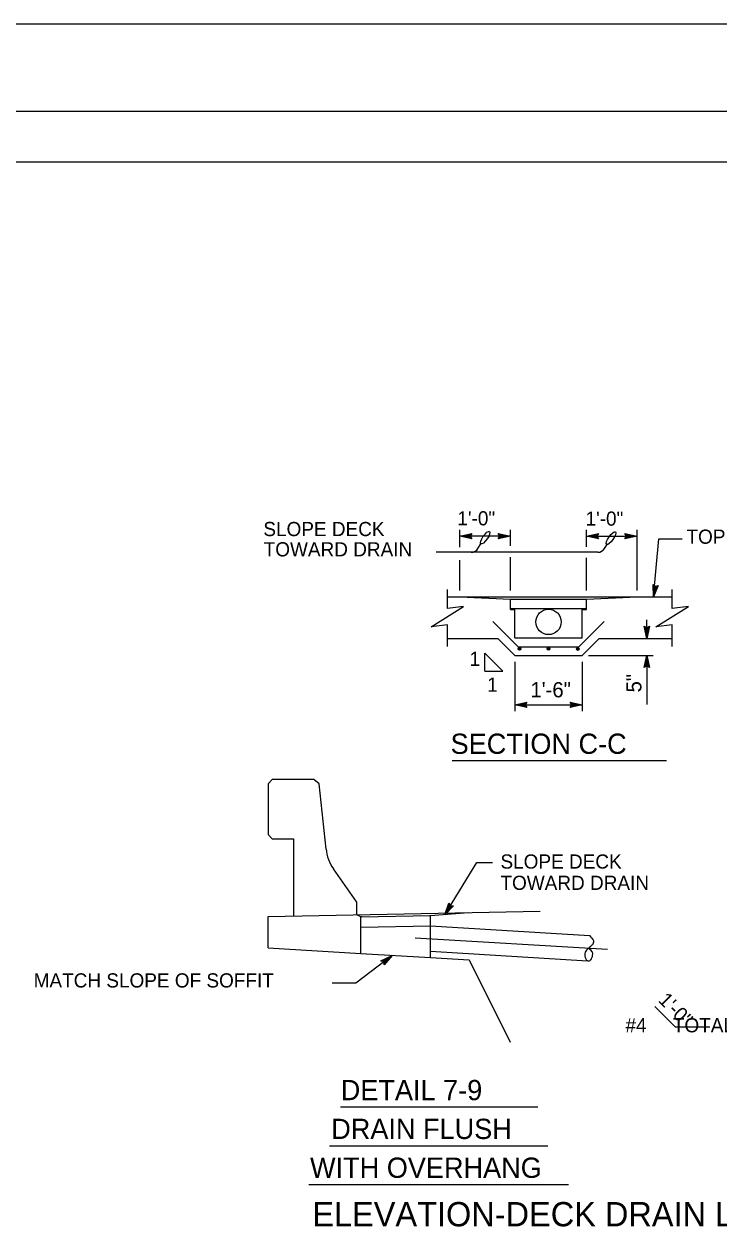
# Model space of a CAD drawing. Extents: x -894 to 866, y -472 to 714.
# Drawn here: x 107 to 450, y 118 to 714 of the extents above; entities that cross this region are included whole.
import ezdxf

# ---------------------------------------------------------------- set-up
doc = ezdxf.new("R2010")
doc.units = 0
for name, color, linetype in [('1 Control', 7, 'Continuous'), ('56 Stage 3 Anno', 7, 'Continuous'), ('57 Undefined', 7, 'Continuous'), ('60 Nongeo Data', 7, 'Continuous'), ('border_PLOTTING-ELEMENTS', 7, 'Continuous'), ('border_rw_22x34_Cut_Lines', 7, 'Continuous'), ('border_SHEET', 7, 'Continuous')]:
    doc.layers.add(name, color=color, linetype=linetype)

msp = doc.modelspace()

# ---------------------------------------------------------------- linework, layer by layer
at = {"layer": '1 Control'}
msp.add_line((307.2, 273.52), (307.72, 273.52), dxfattribs=at)
at = {"layer": '56 Stage 3 Anno'}
for p, q in [((322.12, 455.28), (322.12, 463.87)), ((322.12, 460.74), (328.12, 462.07)), ((328.12, 459.41), (322.12, 460.74)), ((322.12, 460.74), (322.12, 460.74)), ((327.91, 459.76), (323.5, 460.74)), ((323.52, 460.75), (327.89, 461.72)), ((324.89, 460.74), (327.71, 461.37)), ((327.67, 460.12), (324.89, 460.74)), ((326.27, 460.74), (327.48, 461.01)), ((327.5, 460.47), (326.27, 460.74)), ((328.12, 462.07), (327.32, 460.74)), ((327.32, 460.74), (328.12, 459.41)), ((328.12, 462.07), (328.12, 462.07)), ((328.12, 459.41), (328.12, 459.41)), ((341.94, 460.74), (341.14, 462.08)), ((341.14, 462.08), (341.14, 462.08)), ((341.14, 462.08), (347.14, 460.74)), ((347.14, 460.74), (341.14, 459.41)), ((341.14, 459.41), (341.94, 460.74)), ((341.14, 459.41), (341.14, 459.41)), ((341.36, 461.73), (345.76, 460.75)), ((345.75, 460.74), (341.37, 459.77)), ((344.38, 460.75), (341.55, 460.12)), ((341.59, 461.37), (344.38, 460.75)), ((341.77, 461.02), (342.99, 460.75)), ((342.99, 460.75), (341.79, 460.48)), ((347.14, 455.97), (347.14, 463.87)), ((347.14, 460.74), (347.14, 460.74)), ((384.66, 455.45), (384.66, 463.87)), ((384.66, 460.74), (390.66, 462.07)), ((390.66, 459.41), (384.66, 460.74)), ((384.66, 460.74), (384.66, 460.74)), ((390.44, 459.76), (386.04, 460.74)), ((386.05, 460.75), (390.43, 461.72)), ((387.42, 460.74), (390.25, 461.37)), ((390.21, 460.12), (387.42, 460.74)), ((388.8, 460.74), (390.01, 461.01)), ((390.03, 460.47), (388.8, 460.74)), ((390.66, 462.07), (389.86, 460.74)), ((389.86, 460.74), (390.66, 459.41)), ((390.66, 462.07), (390.66, 462.07)), ((390.66, 459.41), (390.66, 459.41)), ((404.48, 460.74), (403.68, 462.08)), ((403.68, 462.08), (403.68, 462.08)), ((403.68, 462.08), (409.68, 460.74)), ((409.68, 460.74), (403.68, 459.41)), ((403.68, 459.41), (404.48, 460.74)), ((403.68, 459.41), (403.68, 459.41)), ((403.89, 461.73), (408.3, 460.75)), ((408.28, 460.74), (403.91, 459.77)), ((406.91, 460.75), (404.09, 460.12)), ((404.13, 461.37), (406.91, 460.75)), ((404.3, 461.02), (405.53, 460.75)), ((405.53, 460.75), (404.32, 460.48)), ((409.68, 433.86), (409.68, 463.87)), ((409.68, 460.74), (409.68, 460.74)), ((417.83, 430.74), (420.47, 459.51)), ((420.47, 459.51), (431.84, 459.51)), ((331.09, 454.61), (332.56, 456.9)), ((393.55, 454.6), (394.82, 456.6)), ((322.12, 433.86), (322.12, 448.87)), ((347.14, 433.86), (347.14, 450.46)), ((384.66, 433.86), (384.66, 450.12)), ((417.83, 430.74), (417.51, 436.87)), ((417.51, 436.87), (417.51, 436.87)), ((417.51, 436.87), (418.69, 435.86)), ((418.06, 432.11), (417.82, 436.58)), ((420.14, 436.43), (417.83, 430.74)), ((419.75, 436.28), (418.06, 432.1)), ((418.29, 433.46), (418.14, 436.35)), ((419.36, 436.11), (418.29, 433.46)), ((418.52, 434.82), (418.45, 436.06)), ((418.99, 435.99), (418.52, 434.82)), ((418.69, 435.86), (420.14, 436.43)), ((420.14, 436.43), (420.14, 436.43)), ((417.83, 430.74), (417.83, 430.74)), ((414.47, 410.25), (413.14, 416.25)), ((413.14, 416.25), (413.14, 416.25)), ((413.14, 416.25), (414.47, 415.45)), ((414.46, 411.64), (413.5, 416.01)), ((414.47, 413.01), (413.84, 415.84)), ((414.47, 414.39), (414.2, 415.6)), ((414.47, 415.45), (415.81, 416.25)), ((415.81, 416.25), (414.47, 410.25)), ((415.45, 416.03), (414.47, 411.63)), ((415.09, 415.8), (414.47, 413.01)), ((414.75, 415.62), (414.47, 414.39)), ((415.81, 416.25), (415.81, 416.25)), ((414.47, 410.25), (414.47, 410.25)), ((343.39, 394.1), (334.51, 402.98)), ((334.51, 394.1), (334.51, 402.98)), ((385.7, 401.9), (417.59, 401.9)), ((413.13, 395.9), (414.47, 401.9)), ((413.48, 396.12), (414.47, 400.52)), ((413.84, 396.35), (414.47, 399.14)), ((414.47, 401.9), (414.47, 401.9)), ((414.47, 401.9), (415.8, 395.9)), ((414.47, 400.51), (415.44, 396.14)), ((414.47, 399.14), (415.09, 396.32)), ((334.51, 394.1), (343.39, 394.1)), ((349.22, 398.78), (349.22, 374.32)), ((382.57, 398.78), (382.57, 374.32)), ((414.47, 396.7), (413.13, 395.9)), ((413.13, 395.9), (413.13, 395.9)), ((414.19, 396.53), (414.46, 397.76)), ((414.46, 397.76), (414.73, 396.55)), ((415.8, 395.9), (414.47, 396.7)), ((415.8, 395.9), (415.8, 395.9)), ((349.22, 377.44), (355.22, 378.77)), ((355.22, 376.1), (349.22, 377.44)), ((349.22, 377.44), (349.22, 377.44)), ((355.01, 376.46), (350.6, 377.44)), ((350.61, 377.45), (354.99, 378.41)), ((351.99, 377.44), (354.81, 378.07)), ((354.77, 376.82), (351.99, 377.44)), ((353.37, 377.44), (354.58, 377.71)), ((354.6, 377.17), (353.37, 377.44)), ((355.22, 378.77), (354.42, 377.44)), ((354.42, 377.44), (355.22, 376.1)), ((355.22, 378.77), (355.22, 378.77)), ((355.22, 376.1), (355.22, 376.1)), ((377.37, 377.44), (376.57, 378.78)), ((376.57, 378.78), (376.57, 378.78)), ((376.57, 378.78), (382.57, 377.44)), ((382.57, 377.44), (376.57, 376.11)), ((376.57, 376.11), (377.37, 377.44)), ((376.57, 376.11), (376.57, 376.11)), ((376.79, 378.43), (381.19, 377.44)), ((381.18, 377.44), (376.81, 376.47)), ((379.81, 377.45), (376.99, 376.82)), ((377.02, 378.07), (379.81, 377.45)), ((377.2, 377.72), (378.43, 377.45)), ((378.43, 377.45), (377.22, 377.18)), ((382.57, 377.44), (382.57, 377.44)), ((314.75, 273.8), (330.59, 299.63)), ((330.59, 299.63), (338.27, 299.63)), ((314.75, 273.8), (316.75, 279.61)), ((319.03, 278.22), (314.75, 273.8)), ((315.47, 274.99), (316.94, 279.22)), ((318.61, 278.22), (315.47, 274.98)), ((316.2, 276.16), (317.14, 278.89)), ((318.18, 278.21), (316.2, 276.16)), ((316.75, 279.61), (316.75, 279.61)), ((316.75, 279.61), (317.47, 278.23)), ((316.92, 277.33), (317.32, 278.5)), ((317.8, 278.24), (316.92, 277.33)), ((317.47, 278.23), (319.03, 278.22)), ((319.03, 278.22), (319.03, 278.22)), ((314.75, 273.8), (314.75, 273.8)), ((300.06, 262.51), (394.97, 256.79)), ((288.71, 253.73), (270.86, 240.03)), ((283.13, 251.14), (288.71, 253.73)), ((284.58, 250.56), (283.13, 251.14)), ((283.13, 251.14), (283.13, 251.14)), ((283.52, 250.99), (287.61, 252.89)), ((283.92, 250.84), (286.51, 252.05)), ((284.27, 250.68), (285.42, 251.21)), ((284.75, 249.02), (284.58, 250.56)), ((285.42, 251.21), (284.62, 250.26)), ((286.51, 252.05), (284.65, 249.83)), ((287.6, 252.88), (284.72, 249.45)), ((288.71, 253.73), (284.75, 249.02)), ((288.71, 253.73), (288.71, 253.73)), ((284.75, 249.02), (284.75, 249.02))]:
    msp.add_line(p, q, dxfattribs=at)
for points in [[(347.14, 460.74), (322.12, 460.74)], [(384.66, 460.74), (409.68, 460.74)], [(390.3, 452.79), (310.47, 452.79)], [(414.47, 410.25), (414.47, 419.39)], [(414.47, 401.9), (414.47, 377.61)], [(349.22, 377.44), (382.57, 377.44)], [(270.86, 240.03), (259.06, 240.03)]]:
    msp.add_lwpolyline(points, dxfattribs=at)
for centre, end in [((327.78, 456.72), 327.42724), ((390.23, 456.72), 327.36188)]:
    msp.add_arc(centre, 3.94, 270, end, dxfattribs=at)
for centre in [(334.68, 460.01), (396.79, 459.76)]:
    msp.add_ellipse(centre, major_axis=(2.14, 3.09), ratio=0.306414, dxfattribs=at)
at = {"layer": '57 Undefined'}
for p, q in [((318.32, 349.91), (424.22, 349.91)), ((428.4, 218.55), (418.38, 228.57)), ((428.4, 218.55), (445.59, 218.55)), ((263.26, 178.93), (360.68, 178.93)), ((257.81, 159.76), (365.52, 159.76)), ((247.53, 140.59), (375.81, 140.59))]:
    msp.add_line(p, q, dxfattribs=at)
at = {"layer": '60 Nongeo Data'}
for p, q in [((316.01, 424.96), (316.01, 434.47)), ((316.01, 430.74), (426.97, 430.74)), ((322.12, 430.74), (347.14, 429.69)), ((347.14, 424.48), (347.14, 429.69)), ((347.14, 429.69), (384.66, 429.69)), ((384.66, 429.69), (409.68, 430.74)), ((384.66, 424.48), (384.66, 429.69)), ((426.97, 424.96), (426.97, 434.47)), ((308.01, 415.96), (324.01, 425.96)), ((324.01, 425.96), (316.01, 424.96)), ((347.14, 425), (384.66, 425)), ((347.14, 424.48), (349.22, 424.48)), ((349.22, 410.56), (349.22, 424.48)), ((382.57, 410.56), (382.57, 424.48)), ((382.57, 424.48), (384.66, 424.48)), ((418.97, 415.96), (434.97, 425.96)), ((434.97, 425.96), (426.97, 424.96)), ((316.01, 416.96), (308.01, 415.96)), ((316.01, 406.31), (316.01, 416.96)), ((350.95, 406.07), (338.44, 418.58)), ((380.85, 406.07), (393.36, 418.58)), ((426.97, 416.96), (418.97, 415.96)), ((426.97, 406.31), (426.97, 416.96)), ((316.01, 410.25), (340.88, 410.25)), ((349.22, 401.9), (340.88, 410.25)), ((349.22, 410.56), (382.57, 410.56)), ((350.95, 406.07), (380.85, 406.07)), ((382.57, 401.9), (390.92, 410.25)), ((390.92, 410.25), (426.97, 410.25)), ((349.22, 401.9), (382.57, 401.9)), ((229.55, 340.54), (227.47, 338.45)), ((250.13, 340.54), (229.55, 340.54)), ((252.7, 338.45), (250.13, 340.54)), ((227.47, 338.45), (227.47, 313.44)), ((256.09, 306.29), (252.7, 338.45)), ((227.47, 313.44), (229.55, 311.35)), ((229.55, 311.35), (239.97, 311.35)), ((239.97, 311.35), (239.98, 273.21)), ((271.24, 280.09), (259.74, 296.52)), ((271.24, 273.83), (271.24, 280.09)), ((227.47, 272.96), (361.83, 275.65)), ((307.72, 273.52), (326.48, 274.94)), ((227.47, 257.51), (227.47, 272.96)), ((273.33, 272.83), (271.24, 273.83)), ((273.33, 272.82), (307.72, 273.51)), ((273.33, 254.75), (273.33, 272.83)), ((273.85, 272.83), (273.33, 272.83)), ((273.33, 267.74), (307.72, 268.43)), ((307.72, 252.67), (307.72, 273.52)), ((307.72, 268.31), (386.15, 263.58)), ((227.47, 257.51), (273.33, 254.75)), ((273.33, 254.75), (307.72, 252.67)), ((307.72, 255.78), (385.16, 251.11)), ((307.72, 252.67), (326.73, 251.53)), ((326.73, 251.53), (347.04, 210.92))]:
    msp.add_line(p, q, dxfattribs=at)
for centre, radius in [((365.94, 418.4), 6.25), ((351.58, 405.08), 0.661), ((351.58, 405.08), 0.628), ((351.58, 405.08), 0.595), ((351.58, 405.08), 0.562), ((351.58, 405.08), 0.529), ((351.58, 405.08), 0.496), ((351.58, 405.08), 0.463), ((351.58, 405.08), 0.43), ((351.58, 405.08), 0.397), ((351.58, 405.08), 0.364), ((351.58, 405.08), 0.331), ((351.58, 405.08), 0.298), ((351.58, 405.08), 0.265), ((351.58, 405.08), 0.231), ((351.58, 405.08), 0.198), ((351.58, 405.08), 0.165), ((351.58, 405.08), 0.132), ((365.89, 405.11), 0.661), ((365.89, 405.11), 0.628), ((365.89, 405.11), 0.595), ((365.89, 405.11), 0.562), ((365.89, 405.11), 0.529), ((365.89, 405.11), 0.496), ((365.89, 405.11), 0.463), ((365.89, 405.11), 0.43), ((365.89, 405.11), 0.397), ((365.89, 405.11), 0.364), ((365.89, 405.11), 0.331), ((365.89, 405.11), 0.298), ((365.89, 405.11), 0.265), ((365.89, 405.11), 0.231), ((365.89, 405.11), 0.198), ((365.89, 405.11), 0.165), ((365.89, 405.11), 0.132), ((380.35, 405.02), 0.661), ((380.35, 405.02), 0.628), ((380.35, 405.02), 0.595), ((380.35, 405.02), 0.562), ((380.35, 405.02), 0.529), ((380.35, 405.02), 0.496), ((380.35, 405.02), 0.463), ((380.35, 405.02), 0.43), ((380.35, 405.02), 0.397), ((380.35, 405.02), 0.364), ((380.35, 405.02), 0.331), ((380.35, 405.02), 0.298), ((380.35, 405.02), 0.265), ((380.35, 405.02), 0.231), ((380.35, 405.02), 0.198), ((380.35, 405.02), 0.165), ((380.35, 405.02), 0.132)]:
    msp.add_circle(centre, radius, dxfattribs=at)
msp.add_arc((276.82, 308.47), 20.85, 186.00901, 214.99202, dxfattribs=at)
msp.add_open_spline([(386.15, 263.58), (387.2, 262.45), (388.22, 261.32), (388.09, 260.27), (387.96, 259.24), (386.7, 258.28), (385.67, 257.32), (384.67, 256.38), (383.88, 255.44), (383.91, 254.05), (383.93, 252.79), (384.61, 251.18), (385.49, 251.08), (386.41, 250.99), (387.54, 252.56), (387.7, 253.82), (387.88, 255.27), (386.78, 256.29), (385.67, 257.32)], degree=3, dxfattribs=at)
at = {"layer": 'border_PLOTTING-ELEMENTS'}
for points in [[(-894.04, -472.44), (865.96, -472.44), (865.96, 713.56), (-894.04, 713.56)], [(-864.04, 670.56), (835.96, 670.56), (835.96, -429.44), (-864.04, -429.44)]]:
    msp.add_lwpolyline(points, close=True, dxfattribs=at)
at = {"layer": 'border_rw_22x34_Cut_Lines'}
msp.add_lwpolyline([(-864.04, 670.56), (835.96, 670.56), (835.96, -429.44), (-864.04, -429.44)], close=True, dxfattribs=at)
at = {"layer": 'border_SHEET'}
msp.add_line((-814.04, 645.56), (810.96, 645.56), dxfattribs=at)

# ---------------------------------------------------------------- texts
at = {"layer": '57 Undefined'}
for s, height, p in [('1\'-0"', 7, (320.94, 466.08)), ('1\'-0"', 7, (384.21, 465.92)), ('SLOPE DECK', 7, (225.15, 460.77)), ('TOP OF DECK', 7, (434.03, 457)), ('TOWARD DRAIN', 7, (225.31, 450.76)), ('1', 7, (326.96, 396.72)), ('1', 7, (335.64, 383.95)), ('1\'-6"', 7.5, (356.99, 381.18)), ('SECTION C-C', 10, (317.59, 353.26)), ('SLOPE DECK', 7, (342.21, 296.61)), ('TOWARD DRAIN', 7, (342.21, 286.1)), ('MATCH SLOPE OF SOFFIT', 7, (111.75, 237.91)), ('#4     TOTAL 3', 7, (403.91, 215.78)), ('DETAIL 7-9', 10, (263.36, 182.27)), ('DRAIN FLUSH', 10, (258.66, 163.1)), ('WITH OVERHANG', 10, (248.2, 143.93)), ('ELEVATION-DECK DRAIN LOCATIONS', 12, (249.32, 119.99))]:
    msp.add_text(s, height=height, dxfattribs=at).set_placement(p)
for s, height, rotation, p in [('5"', 7.5, 90, (411.79, 383.58)), ('1\'-0"', 7, 315, (419.67, 231.23))]:
    msp.add_text(s, height=height, rotation=rotation, dxfattribs=at).set_placement(p)

doc.saveas('drawing.dxf')
